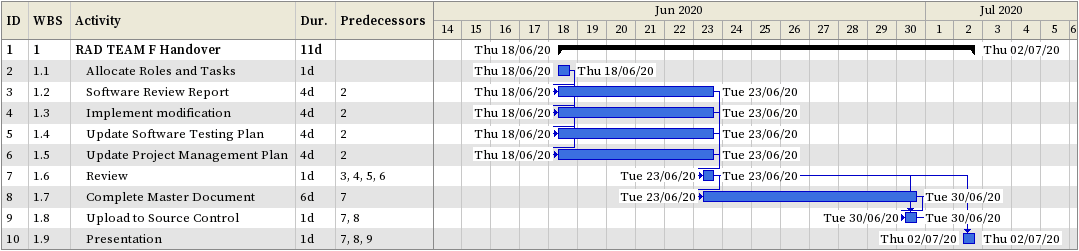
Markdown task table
| ID | WBS | Task | Duration | Start | Finish | Predecessors |
|---|---|---|---|---|---|---|
| 1 | 1 | **RAD TEAM F Handover** | 11d | 2020-06-18 | 2020-07-02 |  |
| 2 | 1.1 | Allocate Roles and Tasks | 1d | 2020-06-18 | 2020-06-18 |  |
| 3 | 1.2 | Software Review Report | 4d | 2020-06-18 | 2020-06-23 | 2 |
| 4 | 1.3 | Implement modification | 4d | 2020-06-18 | 2020-06-23 | 2 |
| 5 | 1.4 | Update Software Testing Plan | 4d | 2020-06-18 | 2020-06-23 | 2 |
| 6 | 1.5 | Update Project Management Plan | 4d | 2020-06-18 | 2020-06-23 | 2 |
| 7 | 1.6 | Review | 1d | 2020-06-23 | 2020-06-23 | 3, 4, 5, 6 |
| 8 | 1.7 | Complete Master Document | 6d | 2020-06-23 | 2020-06-30 | 7 |
| 9 | 1.8 | Upload to Source Control | 1d | 2020-06-30 | 2020-06-30 | 7, 8 |
| 10 | 1.9 | Presentation | 1d | 2020-07-02 | 2020-07-02 | 7, 8, 9 |
